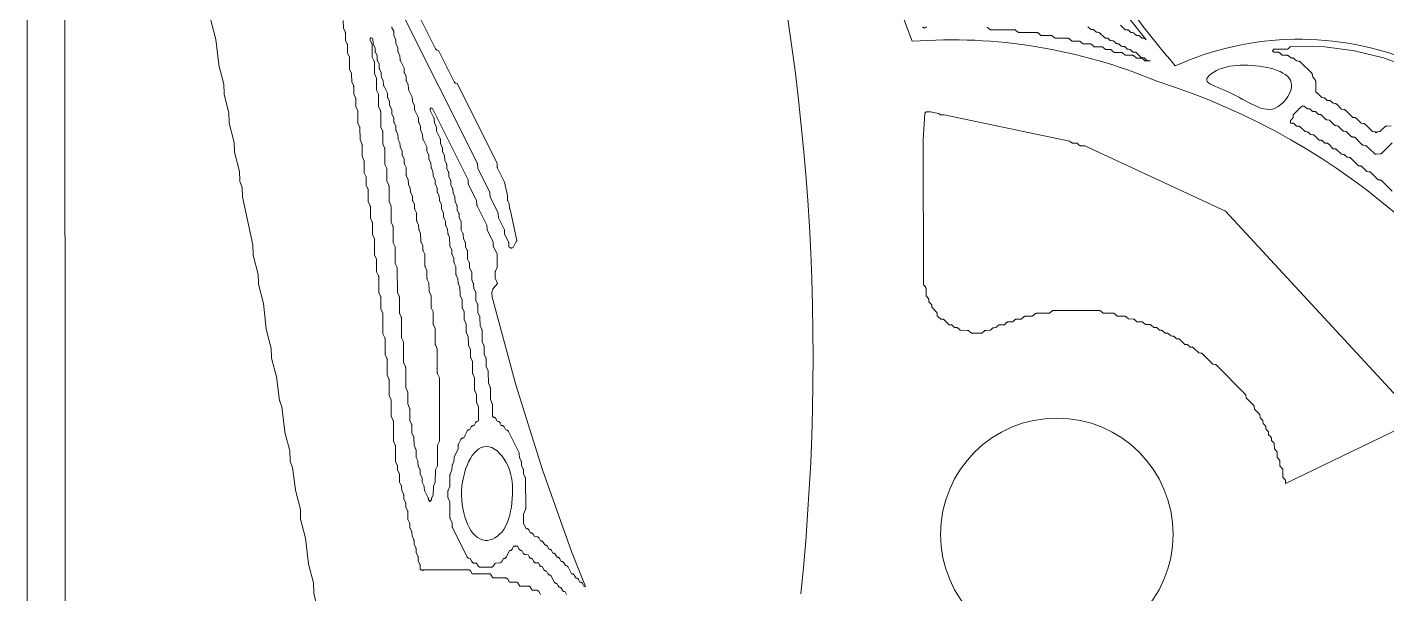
# Model space of a CAD drawing. Header units: inches. Extents: x 36 to 80.1, y 17.3 to 55.9.
# Drawn here: x 36.25 to 49.11, y 30.96 to 36.32 of the extents above; entities that cross this region are included whole.
import ezdxf

# ---------------------------------------------------------------- set-up
doc = ezdxf.new("R2010")
doc.units = ezdxf.units.IN
for name, color, linetype, lineweight in [('01_ORIGINAL_CAD', 7, 'Continuous', 20), ('02_APPROVED_PDF_OUTLINES', 7, 'Continuous', 15), ('03_ADDED_AREAS_SAME_COMPOSITION', 7, 'Continuous', 15)]:
    doc.layers.add(name, color=color, linetype=linetype, lineweight=lineweight)

msp = doc.modelspace()

# ---------------------------------------------------------------- linework, layer by layer
at = {"layer": '01_ORIGINAL_CAD'}
msp.add_line((36.248, 17.906), (36.248, 55.9), dxfattribs=at)
for points in [[(45.692, 38.109, 0.060935), (47.109, 35.956, -0.206423), (49.375, 35.99)], [(46.935, 35.809, 0.119192), (44.621, 36.188), (44.283, 37.084)]]:
    msp.add_lwpolyline(points, format="xyb", dxfattribs=at)
msp.add_circle((45.989, 31.521), 1.1, dxfattribs=at)
for centre, radius, start, end in [((22.064, 33.195), 21.619, 354.0583, 36.0319), ((44.996, 29.643), 6.464, 23.734, 72.5429)]:
    msp.add_arc(centre, radius, start, end, dxfattribs=at)
at = {"layer": '02_APPROVED_PDF_OUTLINES'}
for points in [[(46.658, 36.425), (46.835, 36.203), (46.828, 36.21), (46.825, 36.212), (46.822, 36.214), (46.819, 36.215), (46.816, 36.216), (46.812, 36.216), (46.795, 36.217), (46.775, 36.236), (46.772, 36.239), (46.769, 36.24), (46.766, 36.242), (46.763, 36.243), (46.759, 36.243), (46.742, 36.244), (46.722, 36.263), (46.719, 36.265), (46.716, 36.267), (46.713, 36.269), (46.709, 36.27), (46.706, 36.27), (46.689, 36.271), (46.669, 36.29), (46.666, 36.292), (46.663, 36.294), (46.66, 36.295), (46.656, 36.296), (46.653, 36.297), (46.636, 36.297), (46.592, 36.342)], [(44.755, 36.322), (44.752, 36.321), (44.749, 36.32), (44.746, 36.318), (44.736, 36.311), (44.731, 36.315), (44.728, 36.318), (44.725, 36.319), (44.722, 36.321), (44.718, 36.322)], [(46.283, 36.326), (46.304, 36.306), (46.307, 36.304), (46.31, 36.302), (46.313, 36.301), (46.317, 36.3), (46.32, 36.299), (46.337, 36.299), (46.357, 36.279), (46.36, 36.277), (46.363, 36.275), (46.366, 36.274), (46.37, 36.273), (46.373, 36.273), (46.39, 36.272), (46.437, 36.226), (46.439, 36.224), (46.442, 36.222), (46.444, 36.221), (46.447, 36.22), (46.45, 36.219), (46.453, 36.219), (46.47, 36.218), (46.487, 36.201), (46.49, 36.199), (46.493, 36.197), (46.496, 36.195), (46.499, 36.194), (46.503, 36.194), (46.523, 36.192), (46.543, 36.172), (46.546, 36.17), (46.549, 36.168), (46.552, 36.167), (46.556, 36.166), (46.559, 36.165), (46.576, 36.165), (46.596, 36.145), (46.599, 36.143), (46.602, 36.141), (46.606, 36.14), (46.609, 36.139), (46.613, 36.139), (46.629, 36.138), (46.65, 36.119), (46.652, 36.116), (46.655, 36.114), (46.659, 36.113), (46.662, 36.112), (46.666, 36.112), (46.682, 36.111), (46.703, 36.092), (46.706, 36.09), (46.709, 36.088), (46.712, 36.086), (46.715, 36.085), (46.719, 36.085), (46.735, 36.084), (46.779, 36.04), (46.782, 36.038), (46.785, 36.036), (46.788, 36.034), (46.791, 36.033), (46.795, 36.033), (46.815, 36.031), (46.833, 36.013), (46.835, 36.011), (46.838, 36.009), (46.841, 36.008), (46.845, 36.007), (46.848, 36.006), (46.868, 36.004), (46.872, 36.001), (46.869, 36.002), (46.865, 36.002), (46.862, 36.003), (46.822, 36.003), (46.802, 36.022), (46.8, 36.024), (46.797, 36.025), (46.794, 36.027), (46.791, 36.028), (46.788, 36.028), (46.785, 36.028), (46.742, 36.029), (46.719, 36.05), (46.717, 36.052), (46.714, 36.053), (46.711, 36.054), (46.708, 36.055), (46.705, 36.056), (46.702, 36.056), (46.636, 36.056), (46.613, 36.077), (46.61, 36.078), (46.608, 36.08), (46.605, 36.081), (46.602, 36.082), (46.599, 36.083), (46.596, 36.083), (46.53, 36.083), (46.51, 36.102), (46.508, 36.104), (46.505, 36.106), (46.502, 36.107), (46.499, 36.108), (46.496, 36.109), (46.493, 36.109), (46.45, 36.11), (46.427, 36.13), (46.424, 36.132), (46.422, 36.134), (46.419, 36.135), (46.416, 36.136), (46.413, 36.136), (46.41, 36.136), (46.343, 36.137), (46.321, 36.157), (46.318, 36.159), (46.316, 36.16), (46.313, 36.162), (46.31, 36.162), (46.307, 36.163), (46.304, 36.163), (46.237, 36.163), (46.214, 36.184), (46.212, 36.185), (46.209, 36.187), (46.207, 36.188), (46.204, 36.189), (46.201, 36.19), (46.198, 36.19), (46.131, 36.19), (46.108, 36.21), (46.106, 36.212), (46.103, 36.214), (46.1, 36.215), (46.098, 36.216), (46.095, 36.217), (46.092, 36.217), (45.972, 36.217), (45.949, 36.237), (45.946, 36.239), (45.944, 36.241), (45.941, 36.242), (45.938, 36.243), (45.935, 36.243), (45.932, 36.243), (45.839, 36.244), (45.816, 36.264), (45.814, 36.266), (45.811, 36.267), (45.808, 36.269), (45.805, 36.269), (45.802, 36.27), (45.799, 36.27), (45.626, 36.27), (45.6, 36.291), (45.597, 36.293), (45.594, 36.295), (45.591, 36.296), (45.587, 36.297), (45.584, 36.297), (45.36, 36.297), (45.334, 36.318), (45.332, 36.32), (45.329, 36.322)], [(49.153, 35.387), (49.11, 35.386), (49.107, 35.386), (49.104, 35.385), (49.101, 35.384), (49.098, 35.383), (49.095, 35.381), (49.093, 35.379), (49.046, 35.333), (49.03, 35.332), (49.026, 35.332), (49.023, 35.331), (49.02, 35.33), (49.017, 35.328), (49.014, 35.326), (49.01, 35.322), (49.006, 35.326), (49.004, 35.328), (49.001, 35.33), (48.997, 35.331), (48.994, 35.332), (48.99, 35.332), (48.974, 35.333), (48.906, 35.402), (48.903, 35.404), (48.901, 35.406), (48.898, 35.407), (48.895, 35.409), (48.891, 35.409), (48.869, 35.412), (48.824, 35.458), (48.821, 35.46), (48.818, 35.462), (48.815, 35.463), (48.812, 35.464), (48.808, 35.465), (48.789, 35.467), (48.72, 35.536), (48.717, 35.538), (48.714, 35.54), (48.712, 35.542), (48.709, 35.543), (48.705, 35.543), (48.683, 35.546), (48.638, 35.592), (48.635, 35.594), (48.632, 35.596), (48.629, 35.597), (48.625, 35.598), (48.622, 35.599), (48.602, 35.601), (48.581, 35.62), (48.579, 35.623), (48.575, 35.624), (48.572, 35.626), (48.569, 35.627), (48.565, 35.627), (48.548, 35.628), (48.528, 35.647), (48.525, 35.649), (48.522, 35.651), (48.519, 35.653), (48.516, 35.654), (48.512, 35.654), (48.496, 35.655), (48.451, 35.699), (48.449, 35.701), (48.446, 35.703), (48.443, 35.704), (48.44, 35.705), (48.439, 35.706), (48.438, 35.809), (48.437, 35.812), (48.437, 35.815), (48.436, 35.818), (48.434, 35.821), (48.433, 35.823), (48.431, 35.826), (48.411, 35.847), (48.407, 35.871), (48.407, 35.874), (48.406, 35.877), (48.404, 35.88), (48.402, 35.882), (48.4, 35.885), (48.292, 35.994), (48.289, 35.996), (48.286, 35.998), (48.283, 36), (48.28, 36.001), (48.276, 36.001), (48.256, 36.003), (48.235, 36.023), (48.233, 36.025), (48.23, 36.027), (48.226, 36.028), (48.223, 36.029), (48.219, 36.03), (48.203, 36.03), (48.182, 36.049), (48.18, 36.051), (48.177, 36.053), (48.175, 36.054), (48.172, 36.055), (48.169, 36.056), (48.166, 36.056), (48.122, 36.057), (48.099, 36.078), (48.097, 36.08), (48.094, 36.081), (48.092, 36.082), (48.089, 36.083), (48.086, 36.084), (48.083, 36.084), (48.043, 36.084), (48.029, 36.098), (48.043, 36.112), (48.162, 36.112), (48.165, 36.112), (48.168, 36.113), (48.171, 36.114), (48.174, 36.115), (48.176, 36.116), (48.179, 36.118), (48.201, 36.139), (48.523, 36.137), (48.804, 36.098), (49.081, 36.031), (49.234, 35.974)], [(49.162, 34.768), (49.064, 34.867), (49.061, 34.87), (49.058, 34.871), (49.055, 34.873), (49.052, 34.874), (49.048, 34.875), (49.029, 34.876), (48.96, 34.946), (48.957, 34.948), (48.955, 34.95), (48.952, 34.951), (48.949, 34.952), (48.945, 34.953), (48.923, 34.956), (48.878, 35.001), (48.875, 35.004), (48.872, 35.006), (48.869, 35.007), (48.865, 35.008), (48.862, 35.009), (48.842, 35.01), (48.771, 35.082), (48.769, 35.084), (48.766, 35.086), (48.763, 35.087), (48.759, 35.088), (48.756, 35.089), (48.736, 35.091), (48.715, 35.11), (48.712, 35.113), (48.709, 35.115), (48.706, 35.116), (48.702, 35.117), (48.699, 35.117), (48.683, 35.118), (48.638, 35.162), (48.636, 35.165), (48.633, 35.166), (48.63, 35.168), (48.626, 35.169), (48.623, 35.169), (48.603, 35.171), (48.559, 35.216), (48.556, 35.218), (48.553, 35.22), (48.55, 35.222), (48.547, 35.223), (48.543, 35.223), (48.523, 35.225), (48.502, 35.245), (48.5, 35.247), (48.497, 35.249), (48.493, 35.25), (48.49, 35.251), (48.486, 35.251), (48.47, 35.252), (48.426, 35.296), (48.423, 35.299), (48.42, 35.3), (48.417, 35.302), (48.414, 35.303), (48.41, 35.304), (48.39, 35.305), (48.369, 35.325), (48.367, 35.327), (48.364, 35.329), (48.36, 35.33), (48.357, 35.331), (48.353, 35.332), (48.337, 35.333), (48.29, 35.378), (48.288, 35.38), (48.285, 35.382), (48.282, 35.383), (48.28, 35.384), (48.277, 35.385), (48.274, 35.385), (48.257, 35.386), (48.237, 35.405), (48.234, 35.408), (48.231, 35.409), (48.228, 35.411), (48.224, 35.412), (48.22, 35.412), (48.204, 35.413), (48.2, 35.417), (48.2, 35.438), (48.219, 35.458), (48.221, 35.461), (48.223, 35.464), (48.224, 35.467), (48.225, 35.471), (48.226, 35.474), (48.226, 35.491), (48.27, 35.536), (48.272, 35.538), (48.274, 35.541), (48.276, 35.544), (48.277, 35.547), (48.277, 35.55), (48.277, 35.551), (48.278, 35.551), (48.281, 35.552), (48.284, 35.553), (48.287, 35.554), (48.29, 35.556), (48.292, 35.558), (48.309, 35.575), (48.33, 35.575), (48.35, 35.556), (48.352, 35.554), (48.355, 35.552), (48.359, 35.551), (48.362, 35.55), (48.366, 35.549), (48.382, 35.549), (48.403, 35.529), (48.405, 35.527), (48.408, 35.525), (48.412, 35.524), (48.415, 35.523), (48.419, 35.523), (48.436, 35.522), (48.456, 35.503), (48.459, 35.5), (48.462, 35.499), (48.465, 35.497), (48.468, 35.496), (48.472, 35.496), (48.488, 35.495), (48.532, 35.451), (48.535, 35.449), (48.538, 35.447), (48.541, 35.445), (48.545, 35.444), (48.548, 35.444), (48.568, 35.442), (48.612, 35.397), (48.615, 35.395), (48.618, 35.393), (48.621, 35.392), (48.624, 35.391), (48.628, 35.39), (48.647, 35.388), (48.692, 35.344), (48.695, 35.341), (48.697, 35.339), (48.701, 35.338), (48.704, 35.337), (48.707, 35.336), (48.727, 35.335), (48.774, 35.288), (48.777, 35.286), (48.779, 35.285), (48.782, 35.283), (48.785, 35.282), (48.788, 35.282), (48.791, 35.281), (48.807, 35.281), (48.876, 35.212), (48.878, 35.209), (48.881, 35.208), (48.884, 35.206), (48.887, 35.205), (48.89, 35.204), (48.913, 35.201), (48.993, 35.126), (48.996, 35.124), (48.999, 35.122), (49.002, 35.121), (49.005, 35.12), (49.009, 35.119), (49.012, 35.119), (49.047, 35.122), (49.051, 35.122), (49.054, 35.123), (49.057, 35.125), (49.06, 35.127), (49.063, 35.129), (49.16, 35.227)]]:
    msp.add_lwpolyline(points, dxfattribs=at)
msp.add_lwpolyline([(44.752, 35.519), (44.795, 35.519), (44.869, 35.503), (44.878, 35.497), (44.88, 35.495), (44.883, 35.494), (44.886, 35.493), (44.889, 35.492), (44.892, 35.492), (44.923, 35.492), (46.109, 35.244), (46.124, 35.231), (46.127, 35.229), (46.13, 35.227), (46.134, 35.226), (46.137, 35.225), (46.14, 35.225), (46.18, 35.225), (46.2, 35.206), (46.202, 35.204), (46.205, 35.202), (46.208, 35.201), (46.211, 35.2), (46.214, 35.199), (46.217, 35.199), (46.253, 35.198), (47.585, 34.579), (49.409, 32.608), (48.153, 32.003), (48.153, 32.025), (48.152, 32.028), (48.152, 32.031), (48.151, 32.033), (48.15, 32.036), (48.148, 32.039), (48.146, 32.041), (48.127, 32.061), (48.127, 32.129), (48.127, 32.132), (48.126, 32.136), (48.125, 32.139), (48.123, 32.142), (48.121, 32.145), (48.1, 32.168), (48.099, 32.212), (48.099, 32.215), (48.098, 32.218), (48.097, 32.221), (48.096, 32.224), (48.094, 32.227), (48.093, 32.229), (48.074, 32.249), (48.073, 32.293), (48.072, 32.296), (48.072, 32.299), (48.071, 32.302), (48.069, 32.305), (48.068, 32.307), (48.066, 32.309), (48.047, 32.33), (48.046, 32.373), (48.046, 32.376), (48.045, 32.379), (48.044, 32.382), (48.043, 32.385), (48.041, 32.388), (48.039, 32.39), (48.02, 32.41), (48.019, 32.428), (48.019, 32.431), (48.018, 32.435), (48.017, 32.438), (48.015, 32.441), (48.013, 32.444), (47.993, 32.464), (47.993, 32.481), (47.992, 32.485), (47.991, 32.488), (47.99, 32.491), (47.988, 32.494), (47.986, 32.497), (47.967, 32.518), (47.966, 32.535), (47.966, 32.538), (47.965, 32.542), (47.963, 32.545), (47.961, 32.548), (47.959, 32.551), (47.94, 32.571), (47.939, 32.589), (47.939, 32.592), (47.938, 32.596), (47.937, 32.599), (47.935, 32.602), (47.933, 32.605), (47.913, 32.626), (47.911, 32.646), (47.911, 32.649), (47.91, 32.653), (47.908, 32.656), (47.906, 32.659), (47.904, 32.661), (47.859, 32.707), (47.856, 32.73), (47.855, 32.733), (47.854, 32.736), (47.853, 32.739), (47.851, 32.742), (47.849, 32.744), (47.779, 32.814), (47.776, 32.837), (47.775, 32.84), (47.774, 32.843), (47.773, 32.846), (47.771, 32.849), (47.769, 32.851), (47.503, 33.12), (47.501, 33.122), (47.498, 33.124), (47.495, 33.125), (47.492, 33.126), (47.489, 33.127), (47.466, 33.13), (47.368, 33.229), (47.365, 33.231), (47.362, 33.233), (47.359, 33.234), (47.356, 33.235), (47.352, 33.236), (47.333, 33.238), (47.285, 33.284), (47.283, 33.286), (47.281, 33.288), (47.278, 33.289), (47.275, 33.29), (47.272, 33.291), (47.269, 33.291), (47.252, 33.292), (47.232, 33.311), (47.229, 33.313), (47.226, 33.315), (47.223, 33.317), (47.219, 33.318), (47.216, 33.318), (47.199, 33.319), (47.155, 33.363), (47.153, 33.365), (47.15, 33.367), (47.147, 33.369), (47.143, 33.37), (47.14, 33.37), (47.12, 33.372), (47.099, 33.392), (47.096, 33.394), (47.093, 33.396), (47.09, 33.397), (47.086, 33.398), (47.083, 33.398), (47.066, 33.399), (47.046, 33.418), (47.043, 33.421), (47.04, 33.422), (47.037, 33.424), (47.033, 33.425), (47.03, 33.425), (47.013, 33.426), (46.993, 33.445), (46.99, 33.447), (46.987, 33.449), (46.984, 33.451), (46.98, 33.452), (46.977, 33.452), (46.96, 33.453), (46.94, 33.472), (46.937, 33.474), (46.934, 33.476), (46.931, 33.477), (46.927, 33.478), (46.924, 33.479), (46.907, 33.479), (46.886, 33.499), (46.884, 33.501), (46.882, 33.502), (46.879, 33.504), (46.876, 33.505), (46.873, 33.505), (46.87, 33.506), (46.827, 33.506), (46.807, 33.525), (46.804, 33.527), (46.802, 33.529), (46.799, 33.53), (46.796, 33.531), (46.793, 33.532), (46.79, 33.532), (46.747, 33.533), (46.727, 33.552), (46.725, 33.554), (46.722, 33.556), (46.719, 33.557), (46.717, 33.558), (46.713, 33.559), (46.71, 33.559), (46.667, 33.56), (46.644, 33.58), (46.642, 33.582), (46.639, 33.584), (46.636, 33.585), (46.633, 33.586), (46.63, 33.587), (46.627, 33.587), (46.561, 33.587), (46.538, 33.607), (46.535, 33.609), (46.533, 33.611), (46.53, 33.612), (46.527, 33.613), (46.524, 33.613), (46.521, 33.614), (46.427, 33.614), (46.401, 33.635), (46.398, 33.637), (46.395, 33.638), (46.392, 33.64), (46.389, 33.64), (46.385, 33.641), (45.961, 33.64), (45.957, 33.64), (45.954, 33.639), (45.951, 33.638), (45.948, 33.637), (45.945, 33.635), (45.919, 33.613), (45.798, 33.613), (45.795, 33.613), (45.793, 33.612), (45.79, 33.611), (45.787, 33.61), (45.784, 33.609), (45.782, 33.607), (45.759, 33.586), (45.692, 33.586), (45.689, 33.586), (45.686, 33.585), (45.683, 33.584), (45.681, 33.583), (45.678, 33.582), (45.676, 33.58), (45.653, 33.559), (45.609, 33.558), (45.606, 33.558), (45.603, 33.557), (45.6, 33.556), (45.598, 33.555), (45.595, 33.553), (45.593, 33.551), (45.573, 33.532), (45.53, 33.531), (45.527, 33.531), (45.524, 33.531), (45.521, 33.53), (45.518, 33.528), (45.516, 33.526), (45.513, 33.525), (45.493, 33.505), (45.45, 33.504), (45.447, 33.504), (45.444, 33.504), (45.441, 33.503), (45.439, 33.501), (45.436, 33.5), (45.434, 33.498), (45.413, 33.478), (45.393, 33.476), (45.39, 33.476), (45.386, 33.475), (45.383, 33.473), (45.38, 33.471), (45.378, 33.469), (45.36, 33.452), (45.318, 33.451), (45.315, 33.45), (45.312, 33.45), (45.309, 33.449), (45.306, 33.447), (45.303, 33.446), (45.301, 33.444), (45.281, 33.425), (45.181, 33.425), (45.161, 33.444), (45.159, 33.446), (45.156, 33.447), (45.153, 33.449), (45.15, 33.45), (45.147, 33.45), (45.144, 33.451), (45.075, 33.452), (45.055, 33.471), (45.052, 33.473), (45.049, 33.475), (45.046, 33.476), (45.042, 33.477), (45.039, 33.477), (45.022, 33.478), (45.002, 33.497), (44.999, 33.5), (44.996, 33.501), (44.993, 33.503), (44.989, 33.504), (44.986, 33.504), (44.969, 33.505), (44.925, 33.549), (44.923, 33.551), (44.92, 33.553), (44.916, 33.555), (44.913, 33.556), (44.91, 33.556), (44.89, 33.558), (44.858, 33.59), (44.857, 33.61), (44.856, 33.613), (44.855, 33.617), (44.854, 33.62), (44.852, 33.623), (44.85, 33.625), (44.806, 33.67), (44.805, 33.687), (44.805, 33.69), (44.804, 33.694), (44.802, 33.697), (44.8, 33.7), (44.798, 33.703), (44.779, 33.723), (44.778, 33.74), (44.778, 33.744), (44.777, 33.747), (44.776, 33.751), (44.774, 33.754), (44.772, 33.756), (44.753, 33.777), (44.752, 33.847), (44.751, 33.85), (44.751, 33.853), (44.75, 33.856), (44.748, 33.859), (44.747, 33.861), (44.745, 33.864), (44.726, 33.884), (44.723, 35.254), (44.741, 35.508)], close=True, dxfattribs=at)
msp.add_open_spline([(47.407, 35.82), (47.401, 35.857), (47.476, 35.908), (47.56, 35.935), (47.644, 35.962), (47.737, 35.966), (47.834, 35.959), (48.025, 35.945), (48.231, 35.888), (48.209, 35.749), (48.198, 35.678), (48.129, 35.586), (48.056, 35.555), (47.986, 35.526), (47.913, 35.554), (47.834, 35.593), (47.754, 35.633), (47.668, 35.684), (47.583, 35.722), (47.498, 35.76), (47.413, 35.784), (47.407, 35.82)], degree=3, knots=[0, 0, 0, 0, 0.125896, 0.125896, 0.125896, 0.252362, 0.252362, 0.252362, 0.50263, 0.50263, 0.50263, 0.629363, 0.629363, 0.629363, 0.751523, 0.751523, 0.751523, 0.875768, 0.875768, 0.875768, 1, 1, 1, 1], dxfattribs=at)
at = {"layer": '03_ADDED_AREAS_SAME_COMPOSITION'}
for points in [[(36.607, 30.672), (36.603, 38.013)], [(39.924, 36.489), (40.111, 36.116), (40.113, 36.113), (40.115, 36.111), (40.118, 36.108), (40.121, 36.106), (40.124, 36.105), (40.127, 36.103), (40.139, 36.1), (40.288, 35.804), (40.289, 35.801), (40.291, 35.798), (40.294, 35.796), (40.297, 35.794), (40.3, 35.792), (40.303, 35.791), (40.315, 35.787), (40.693, 35.034), (40.695, 34.997), (40.695, 34.993), (40.696, 34.99), (40.697, 34.987), (40.764, 34.853), (40.791, 34.727), (40.792, 34.688), (40.792, 34.685), (40.793, 34.682), (40.794, 34.678), (40.807, 34.651), (40.811, 34.608), (40.812, 34.604), (40.813, 34.601), (40.821, 34.583), (40.881, 34.301), (40.881, 34.301), (40.879, 34.299), (40.877, 34.296), (40.875, 34.294), (40.846, 34.235), (40.84, 34.234), (40.837, 34.234), (40.834, 34.233), (40.832, 34.232), (40.829, 34.23), (40.827, 34.229), (40.826, 34.23), (40.823, 34.232), (40.82, 34.233), (40.817, 34.234), (40.814, 34.234), (40.809, 34.235), (40.805, 34.244), (40.803, 34.28), (40.802, 34.284), (40.802, 34.287), (40.8, 34.29), (40.765, 34.361), (40.764, 34.398), (40.763, 34.401), (40.762, 34.404), (40.761, 34.408), (40.707, 34.517), (40.705, 34.554), (40.705, 34.557), (40.704, 34.561), (40.702, 34.564), (40.628, 34.713), (40.625, 34.753), (40.625, 34.756), (40.624, 34.76), (40.623, 34.763), (40.511, 34.986), (40.508, 35.027), (40.507, 35.03), (40.506, 35.033), (40.505, 35.036), (39.781, 36.482)], [(37.985, 36.388), (38.032, 36.205), (38.06, 35.967), (38.06, 35.963), (38.107, 35.781), (38.11, 35.694), (38.11, 35.691), (38.11, 35.688), (38.157, 35.506), (38.16, 35.419), (38.16, 35.416), (38.16, 35.413), (38.207, 35.231), (38.21, 35.144), (38.21, 35.141), (38.21, 35.138), (38.257, 34.956), (38.26, 34.869), (38.26, 34.866), (38.26, 34.863), (38.261, 34.861), (38.282, 34.805), (38.285, 34.719), (38.285, 34.714), (38.381, 34.261), (38.385, 34.169), (38.385, 34.166), (38.385, 34.163), (38.432, 33.981), (38.435, 33.894), (38.435, 33.891), (38.435, 33.888), (38.482, 33.705), (38.51, 33.467), (38.51, 33.463), (38.557, 33.281), (38.56, 33.194), (38.56, 33.191), (38.56, 33.188), (38.606, 33.01), (38.636, 32.786), (38.637, 32.783), (38.637, 32.78), (38.657, 32.729), (38.685, 32.492), (38.685, 32.488), (38.731, 32.311), (38.735, 32.219), (38.735, 32.215), (38.736, 32.211), (38.758, 32.154), (38.785, 31.941), (38.785, 31.938), (38.832, 31.756), (38.835, 31.669), (38.835, 31.666), (38.835, 31.663), (38.881, 31.485), (38.91, 31.242), (38.91, 31.238), (38.956, 31.061), (38.96, 30.969), (38.96, 30.966), (38.96, 30.964), (39.002, 30.788)], [(41.104, 30.952), (41.089, 30.978), (41.087, 30.981), (41.085, 30.983), (41.083, 30.986), (41.08, 30.987), (41.077, 30.989), (41.074, 30.99), (41.071, 30.991), (41.067, 30.991), (41.026, 30.991), (41.011, 31.017), (41.009, 31.02), (41.007, 31.022), (41.004, 31.025), (41.002, 31.026), (40.999, 31.028), (40.996, 31.029), (40.992, 31.03), (40.989, 31.03), (40.908, 31.03), (40.893, 31.056), (40.892, 31.059), (40.889, 31.061), (40.887, 31.063), (40.884, 31.065), (40.881, 31.067), (40.878, 31.068), (40.875, 31.069), (40.872, 31.069), (40.811, 31.069), (40.796, 31.095), (40.794, 31.098), (40.792, 31.1), (40.789, 31.102), (40.787, 31.104), (40.784, 31.106), (40.78, 31.107), (40.777, 31.107), (40.774, 31.108), (40.654, 31.108), (40.637, 31.135), (40.635, 31.138), (40.633, 31.14), (40.63, 31.142), (40.628, 31.144), (40.625, 31.145), (40.622, 31.146), (40.619, 31.147), (40.615, 31.147), (40.458, 31.147), (40.441, 31.174), (40.439, 31.177), (40.437, 31.179), (40.435, 31.181), (40.432, 31.183), (40.429, 31.184), (40.426, 31.185), (40.423, 31.186), (40.42, 31.186), (40.01, 31.185), (40.006, 31.185), (40.003, 31.184), (40, 31.183), (39.998, 31.182), (39.995, 31.181), (39.993, 31.179), (39.991, 31.177), (39.991, 31.178), (39.988, 31.179), (39.986, 31.181), (39.983, 31.182), (39.98, 31.183), (39.977, 31.183), (39.972, 31.184), (39.967, 31.192), (39.967, 31.225), (39.966, 31.229), (39.965, 31.232), (39.964, 31.235), (39.948, 31.27), (39.947, 31.303), (39.947, 31.307), (39.946, 31.31), (39.945, 31.314), (39.928, 31.349), (39.927, 31.382), (39.927, 31.385), (39.926, 31.388), (39.925, 31.392), (39.908, 31.427), (39.908, 31.46), (39.907, 31.463), (39.907, 31.467), (39.905, 31.47), (39.889, 31.505), (39.888, 31.538), (39.888, 31.541), (39.887, 31.545), (39.886, 31.548), (39.869, 31.583), (39.867, 31.62), (39.867, 31.624), (39.866, 31.627), (39.865, 31.63), (39.85, 31.661), (39.849, 31.733), (39.848, 31.737), (39.848, 31.74), (39.846, 31.743), (39.83, 31.778), (39.829, 31.812), (39.829, 31.815), (39.828, 31.818), (39.827, 31.822), (39.81, 31.857), (39.81, 31.89), (39.809, 31.893), (39.808, 31.897), (39.807, 31.9), (39.791, 31.935), (39.789, 31.972), (39.788, 31.976), (39.788, 31.979), (39.786, 31.982), (39.771, 32.013), (39.77, 32.085), (39.77, 32.088), (39.769, 32.092), (39.768, 32.095), (39.751, 32.13), (39.75, 32.168), (39.749, 32.171), (39.748, 32.174), (39.747, 32.178), (39.732, 32.208), (39.732, 32.354), (39.731, 32.358), (39.731, 32.361), (39.729, 32.364), (39.712, 32.403), (39.712, 32.589), (39.712, 32.592), (39.711, 32.596), (39.71, 32.599), (39.692, 32.638), (39.691, 32.788), (39.691, 32.792), (39.69, 32.795), (39.689, 32.799), (39.673, 32.834), (39.672, 32.98), (39.672, 32.983), (39.671, 32.986), (39.67, 32.99), (39.653, 33.029), (39.653, 33.175), (39.652, 33.179), (39.652, 33.182), (39.65, 33.185), (39.633, 33.224), (39.633, 33.371), (39.633, 33.374), (39.632, 33.377), (39.631, 33.381), (39.613, 33.42), (39.613, 33.605), (39.613, 33.609), (39.612, 33.612), (39.611, 33.615), (39.594, 33.654), (39.593, 33.766), (39.592, 33.769), (39.592, 33.773), (39.59, 33.776), (39.574, 33.811), (39.574, 33.957), (39.573, 33.96), (39.573, 33.964), (39.572, 33.967), (39.554, 34.006), (39.553, 34.117), (39.553, 34.121), (39.552, 34.125), (39.551, 34.128), (39.535, 34.163), (39.534, 34.309), (39.534, 34.312), (39.533, 34.316), (39.532, 34.319), (39.515, 34.358), (39.515, 34.465), (39.514, 34.469), (39.514, 34.472), (39.512, 34.475), (39.495, 34.514), (39.495, 34.621), (39.495, 34.625), (39.494, 34.628), (39.493, 34.631), (39.475, 34.671), (39.475, 34.782), (39.474, 34.786), (39.473, 34.789), (39.472, 34.792), (39.456, 34.827), (39.455, 34.899), (39.455, 34.903), (39.454, 34.906), (39.452, 34.91), (39.436, 34.944), (39.436, 35.051), (39.436, 35.055), (39.435, 35.058), (39.434, 35.061), (39.416, 35.1), (39.416, 35.208), (39.416, 35.211), (39.415, 35.215), (39.414, 35.218), (39.397, 35.257), (39.396, 35.368), (39.396, 35.372), (39.395, 35.375), (39.393, 35.379), (39.377, 35.414), (39.377, 35.52), (39.376, 35.524), (39.376, 35.527), (39.375, 35.531), (39.357, 35.57), (39.356, 35.642), (39.356, 35.646), (39.355, 35.649), (39.354, 35.652), (39.338, 35.687), (39.337, 35.759), (39.336, 35.763), (39.336, 35.766), (39.334, 35.77), (39.318, 35.805), (39.317, 35.877), (39.317, 35.88), (39.316, 35.884), (39.315, 35.887), (39.298, 35.922), (39.298, 36.029), (39.298, 36.032), (39.297, 36.035), (39.296, 36.039), (39.279, 36.078), (39.278, 36.15), (39.277, 36.154), (39.277, 36.157), (39.275, 36.161), (39.259, 36.195), (39.258, 36.267), (39.258, 36.271), (39.257, 36.274), (39.256, 36.278), (39.239, 36.313), (39.238, 36.385)], [(39.697, 36.325), (39.697, 36.321), (39.698, 36.318), (39.699, 36.315), (39.715, 36.284), (39.715, 36.251), (39.716, 36.247), (39.716, 36.244), (39.718, 36.241), (39.734, 36.206), (39.735, 36.173), (39.735, 36.169), (39.736, 36.166), (39.737, 36.162), (39.754, 36.127), (39.755, 36.094), (39.755, 36.091), (39.756, 36.088), (39.757, 36.084), (39.774, 36.049), (39.775, 36.012), (39.776, 36.008), (39.777, 36.005), (39.778, 36.002), (39.813, 35.932), (39.813, 35.899), (39.814, 35.896), (39.815, 35.892), (39.816, 35.889), (39.832, 35.854), (39.833, 35.821), (39.833, 35.817), (39.834, 35.814), (39.835, 35.811), (39.852, 35.776), (39.854, 35.738), (39.854, 35.735), (39.855, 35.732), (39.856, 35.728), (39.891, 35.658), (39.892, 35.625), (39.892, 35.622), (39.893, 35.619), (39.894, 35.615), (39.911, 35.58), (39.913, 35.543), (39.913, 35.54), (39.914, 35.536), (39.915, 35.533), (39.95, 35.463), (39.951, 35.43), (39.951, 35.427), (39.952, 35.423), (39.953, 35.42), (39.97, 35.385), (39.97, 35.352), (39.971, 35.348), (39.971, 35.345), (39.973, 35.342), (39.989, 35.307), (39.991, 35.269), (39.991, 35.266), (39.992, 35.263), (39.994, 35.259), (40.028, 35.189), (40.029, 35.156), (40.029, 35.153), (40.03, 35.15), (40.031, 35.146), (40.048, 35.111), (40.049, 35.078), (40.049, 35.075), (40.05, 35.071), (40.051, 35.068), (40.068, 35.033), (40.069, 34.996), (40.07, 34.992), (40.071, 34.989), (40.072, 34.986), (40.087, 34.955), (40.088, 34.922), (40.088, 34.918), (40.089, 34.915), (40.09, 34.912), (40.107, 34.877), (40.108, 34.844), (40.108, 34.84), (40.109, 34.837), (40.11, 34.834), (40.126, 34.799), (40.127, 34.766), (40.128, 34.762), (40.128, 34.759), (40.13, 34.756), (40.146, 34.721), (40.147, 34.687), (40.147, 34.684), (40.148, 34.681), (40.149, 34.677), (40.166, 34.642), (40.166, 34.609), (40.167, 34.606), (40.168, 34.602), (40.169, 34.599), (40.185, 34.564), (40.187, 34.527), (40.187, 34.523), (40.188, 34.52), (40.19, 34.517), (40.205, 34.486), (40.206, 34.453), (40.206, 34.45), (40.207, 34.446), (40.208, 34.443), (40.225, 34.408), (40.226, 34.371), (40.227, 34.367), (40.228, 34.364), (40.229, 34.361), (40.244, 34.33), (40.245, 34.258), (40.245, 34.254), (40.246, 34.251), (40.247, 34.247), (40.264, 34.213), (40.265, 34.179), (40.265, 34.176), (40.266, 34.173), (40.267, 34.169), (40.284, 34.134), (40.285, 34.097), (40.286, 34.094), (40.286, 34.09), (40.288, 34.087), (40.303, 34.056), (40.304, 33.984), (40.304, 33.981), (40.305, 33.977), (40.306, 33.974), (40.323, 33.939), (40.324, 33.902), (40.325, 33.898), (40.326, 33.895), (40.327, 33.892), (40.342, 33.861), (40.343, 33.789), (40.343, 33.785), (40.344, 33.782), (40.345, 33.778), (40.362, 33.744), (40.363, 33.672), (40.363, 33.668), (40.364, 33.665), (40.365, 33.661), (40.382, 33.626), (40.382, 33.559), (40.382, 33.555), (40.383, 33.552), (40.384, 33.549), (40.401, 33.509), (40.402, 33.437), (40.402, 33.433), (40.403, 33.43), (40.404, 33.427), (40.421, 33.392), (40.422, 33.32), (40.422, 33.316), (40.423, 33.313), (40.424, 33.309), (40.441, 33.275), (40.441, 33.203), (40.442, 33.199), (40.442, 33.195), (40.444, 33.192), (40.46, 33.157), (40.46, 33.05), (40.461, 33.047), (40.461, 33.044), (40.463, 33.04), (40.48, 33.001), (40.481, 32.89), (40.481, 32.886), (40.482, 32.883), (40.483, 32.879), (40.5, 32.845), (40.5, 32.773), (40.501, 32.769), (40.502, 32.765), (40.503, 32.762), (40.519, 32.727), (40.519, 32.601), (40.514, 32.591), (40.506, 32.589), (40.503, 32.588), (40.499, 32.587), (40.497, 32.586), (40.494, 32.584), (40.492, 32.581), (40.49, 32.579), (40.488, 32.576), (40.476, 32.552), (40.467, 32.55), (40.463, 32.549), (40.46, 32.548), (40.458, 32.547), (40.455, 32.545), (40.453, 32.542), (40.45, 32.54), (40.449, 32.537), (40.436, 32.513), (40.428, 32.511), (40.424, 32.51), (40.421, 32.509), (40.418, 32.507), (40.416, 32.505), (40.413, 32.503), (40.411, 32.5), (40.41, 32.498), (40.378, 32.434), (40.369, 32.433), (40.366, 32.432), (40.363, 32.431), (40.36, 32.429), (40.357, 32.427), (40.355, 32.425), (40.353, 32.422), (40.351, 32.419), (40.329, 32.374), (40.327, 32.371), (40.326, 32.367), (40.326, 32.364), (40.324, 32.327), (40.288, 32.253), (40.287, 32.249), (40.286, 32.246), (40.286, 32.242), (40.285, 32.209), (40.27, 32.178), (40.269, 32.175), (40.268, 32.172), (40.268, 32.168), (40.266, 32.131), (40.249, 32.091), (40.247, 32.088), (40.247, 32.085), (40.246, 32.081), (40.246, 31.974), (40.229, 31.935), (40.228, 31.932), (40.227, 31.928), (40.227, 31.925), (40.228, 31.873), (40.228, 31.869), (40.229, 31.866), (40.23, 31.863), (40.246, 31.828), (40.247, 31.678), (40.248, 31.674), (40.249, 31.67), (40.25, 31.667), (40.267, 31.632), (40.269, 31.591), (40.27, 31.588), (40.271, 31.584), (40.272, 31.581), (40.409, 31.308), (40.411, 31.305), (40.413, 31.302), (40.416, 31.3), (40.418, 31.298), (40.421, 31.296), (40.425, 31.295), (40.438, 31.291), (40.455, 31.262), (40.456, 31.259), (40.458, 31.256), (40.461, 31.254), (40.464, 31.252), (40.467, 31.251), (40.47, 31.25), (40.473, 31.249), (40.476, 31.249), (40.498, 31.249), (40.513, 31.223), (40.515, 31.22), (40.517, 31.217), (40.52, 31.215), (40.522, 31.213), (40.525, 31.212), (40.528, 31.211), (40.532, 31.21), (40.535, 31.21), (40.637, 31.21), (40.64, 31.21), (40.644, 31.211), (40.647, 31.212), (40.65, 31.214), (40.652, 31.215), (40.655, 31.218), (40.657, 31.22), (40.659, 31.223), (40.674, 31.249), (40.718, 31.251), (40.721, 31.251), (40.724, 31.252), (40.728, 31.253), (40.73, 31.254), (40.733, 31.256), (40.735, 31.259), (40.738, 31.261), (40.739, 31.264), (40.753, 31.291), (40.763, 31.292), (40.766, 31.293), (40.769, 31.294), (40.772, 31.296), (40.774, 31.298), (40.777, 31.3), (40.779, 31.303), (40.781, 31.306), (40.812, 31.368), (40.817, 31.368), (40.82, 31.369), (40.823, 31.369), (40.826, 31.371), (40.829, 31.372), (40.831, 31.374), (40.833, 31.376), (40.835, 31.379), (40.837, 31.381), (40.85, 31.407), (40.856, 31.407), (40.859, 31.408), (40.862, 31.409), (40.865, 31.41), (40.868, 31.411), (40.869, 31.412), (40.871, 31.411), (40.873, 31.41), (40.876, 31.409), (40.879, 31.408), (40.882, 31.407), (40.888, 31.407), (40.901, 31.381), (40.903, 31.379), (40.905, 31.376), (40.907, 31.374), (40.91, 31.372), (40.912, 31.371), (40.915, 31.37), (40.918, 31.369), (40.921, 31.368), (40.927, 31.368), (40.941, 31.342), (40.942, 31.34), (40.944, 31.337), (40.947, 31.335), (40.949, 31.333), (40.952, 31.331), (40.955, 31.33), (40.958, 31.33), (40.962, 31.329), (40.986, 31.328), (40.997, 31.306), (40.999, 31.303), (41.001, 31.3), (41.003, 31.298), (41.006, 31.296), (41.009, 31.295), (41.012, 31.293), (41.015, 31.293), (41.025, 31.291), (41.041, 31.262), (41.043, 31.26), (41.045, 31.257), (41.047, 31.255), (41.05, 31.253), (41.053, 31.252), (41.056, 31.251), (41.059, 31.25), (41.062, 31.25), (41.084, 31.25), (41.095, 31.228), (41.097, 31.225), (41.099, 31.222), (41.101, 31.22), (41.104, 31.218), (41.107, 31.216), (41.11, 31.215), (41.113, 31.215), (41.122, 31.213), (41.136, 31.186), (41.138, 31.184), (41.14, 31.181), (41.142, 31.179), (41.144, 31.177), (41.147, 31.176), (41.15, 31.174), (41.153, 31.174), (41.156, 31.173), (41.162, 31.173), (41.175, 31.147), (41.177, 31.145), (41.179, 31.142), (41.181, 31.14), (41.184, 31.138), (41.186, 31.137), (41.189, 31.135), (41.192, 31.135), (41.195, 31.134), (41.201, 31.134), (41.234, 31.069), (41.235, 31.067), (41.237, 31.064), (41.24, 31.062), (41.242, 31.06), (41.245, 31.059), (41.248, 31.057), (41.251, 31.056), (41.254, 31.056), (41.259, 31.056), (41.271, 31.033), (41.273, 31.03), (41.275, 31.027), (41.277, 31.025), (41.28, 31.023), (41.283, 31.021), (41.286, 31.02), (41.289, 31.019), (41.298, 31.018), (41.312, 30.991), (41.314, 30.988), (41.316, 30.986), (41.318, 30.984), (41.321, 30.982), (41.323, 30.98), (41.326, 30.979), (41.329, 30.978), (41.332, 30.978), (41.338, 30.977), (41.351, 30.952)]]:
    msp.add_lwpolyline(points, dxfattribs=at)
for points in [[(39.498, 36.221), (39.501, 36.22), (39.514, 36.216), (39.519, 36.205), (39.52, 36.172), (39.52, 36.169), (39.521, 36.165), (39.522, 36.162), (39.539, 36.127), (39.54, 36.094), (39.54, 36.091), (39.541, 36.087), (39.542, 36.084), (39.559, 36.049), (39.559, 36.016), (39.56, 36.012), (39.56, 36.009), (39.562, 36.006), (39.578, 35.971), (39.579, 35.938), (39.579, 35.934), (39.58, 35.931), (39.581, 35.928), (39.598, 35.893), (39.598, 35.86), (39.599, 35.856), (39.6, 35.853), (39.601, 35.849), (39.617, 35.814), (39.619, 35.777), (39.62, 35.774), (39.62, 35.77), (39.622, 35.767), (39.657, 35.697), (39.657, 35.664), (39.658, 35.661), (39.658, 35.657), (39.66, 35.654), (39.676, 35.619), (39.677, 35.586), (39.677, 35.583), (39.678, 35.579), (39.679, 35.576), (39.696, 35.541), (39.697, 35.508), (39.697, 35.504), (39.698, 35.501), (39.699, 35.498), (39.715, 35.463), (39.716, 35.43), (39.716, 35.426), (39.717, 35.423), (39.719, 35.42), (39.735, 35.385), (39.736, 35.352), (39.736, 35.348), (39.737, 35.345), (39.738, 35.341), (39.755, 35.306), (39.756, 35.269), (39.757, 35.266), (39.758, 35.262), (39.759, 35.259), (39.774, 35.228), (39.775, 35.195), (39.775, 35.192), (39.776, 35.188), (39.777, 35.185), (39.794, 35.15), (39.795, 35.117), (39.795, 35.114), (39.796, 35.11), (39.797, 35.107), (39.814, 35.072), (39.815, 35.035), (39.816, 35.031), (39.817, 35.028), (39.818, 35.025), (39.833, 34.994), (39.834, 34.922), (39.834, 34.918), (39.835, 34.915), (39.836, 34.911), (39.853, 34.877), (39.854, 34.843), (39.854, 34.84), (39.855, 34.837), (39.856, 34.833), (39.872, 34.798), (39.873, 34.765), (39.873, 34.762), (39.874, 34.758), (39.876, 34.755), (39.892, 34.72), (39.893, 34.687), (39.893, 34.684), (39.894, 34.68), (39.895, 34.677), (39.912, 34.642), (39.913, 34.605), (39.914, 34.601), (39.915, 34.598), (39.916, 34.595), (39.931, 34.564), (39.931, 34.496), (39.932, 34.493), (39.932, 34.489), (39.934, 34.486), (39.951, 34.447), (39.953, 34.409), (39.953, 34.406), (39.954, 34.402), (39.955, 34.399), (39.97, 34.368), (39.971, 34.297), (39.972, 34.293), (39.972, 34.289), (39.974, 34.286), (39.99, 34.251), (39.992, 34.214), (39.992, 34.21), (39.993, 34.207), (39.995, 34.204), (40.01, 34.173), (40.01, 34.066), (40.01, 34.063), (40.011, 34.059), (40.012, 34.056), (40.029, 34.017), (40.03, 33.945), (40.031, 33.941), (40.031, 33.938), (40.033, 33.934), (40.049, 33.9), (40.05, 33.827), (40.05, 33.824), (40.051, 33.82), (40.052, 33.817), (40.069, 33.782), (40.069, 33.675), (40.069, 33.672), (40.07, 33.669), (40.071, 33.665), (40.088, 33.626), (40.089, 33.515), (40.09, 33.511), (40.09, 33.508), (40.092, 33.504), (40.108, 33.47), (40.108, 33.324), (40.109, 33.32), (40.109, 33.317), (40.111, 33.314), (40.128, 33.275), (40.128, 33.05), (40.128, 33.047), (40.129, 33.043), (40.13, 33.04), (40.148, 33.001), (40.148, 32.404), (40.131, 32.365), (40.13, 32.362), (40.129, 32.358), (40.129, 32.355), (40.129, 32.169), (40.112, 32.13), (40.111, 32.127), (40.11, 32.124), (40.11, 32.12), (40.109, 32.013), (40.093, 31.978), (40.092, 31.975), (40.091, 31.972), (40.091, 31.968), (40.09, 31.896), (40.075, 31.865), (40.074, 31.862), (40.073, 31.859), (40.072, 31.856), (40.072, 31.844), (40.071, 31.844), (40.068, 31.843), (40.065, 31.841), (40.063, 31.838), (40.06, 31.836), (40.059, 31.832), (40.057, 31.83), (40.055, 31.835), (40.053, 31.838), (40.051, 31.84), (40.048, 31.843), (40.046, 31.845), (40.044, 31.846), (40.043, 31.856), (40.043, 31.859), (40.042, 31.862), (40.04, 31.865), (40.006, 31.935), (40.005, 31.968), (40.005, 31.972), (40.004, 31.975), (40.002, 31.978), (39.986, 32.013), (39.985, 32.046), (39.985, 32.05), (39.984, 32.053), (39.983, 32.056), (39.966, 32.091), (39.966, 32.125), (39.965, 32.128), (39.965, 32.131), (39.963, 32.135), (39.947, 32.17), (39.945, 32.207), (39.945, 32.21), (39.944, 32.214), (39.942, 32.217), (39.927, 32.248), (39.927, 32.315), (39.927, 32.319), (39.926, 32.322), (39.925, 32.325), (39.908, 32.365), (39.907, 32.437), (39.906, 32.44), (39.906, 32.444), (39.904, 32.447), (39.888, 32.482), (39.887, 32.554), (39.887, 32.558), (39.886, 32.561), (39.885, 32.565), (39.868, 32.599), (39.868, 32.706), (39.868, 32.71), (39.867, 32.713), (39.866, 32.716), (39.849, 32.755), (39.848, 32.863), (39.848, 32.866), (39.847, 32.869), (39.846, 32.873), (39.829, 32.912), (39.829, 33.097), (39.828, 33.101), (39.828, 33.104), (39.826, 33.107), (39.809, 33.146), (39.809, 33.332), (39.809, 33.335), (39.808, 33.339), (39.807, 33.342), (39.789, 33.381), (39.789, 33.566), (39.789, 33.57), (39.788, 33.573), (39.787, 33.576), (39.77, 33.615), (39.769, 33.766), (39.768, 33.769), (39.768, 33.773), (39.766, 33.776), (39.75, 33.811), (39.749, 34.035), (39.749, 34.039), (39.749, 34.042), (39.747, 34.045), (39.73, 34.084), (39.73, 34.231), (39.729, 34.234), (39.729, 34.238), (39.728, 34.241), (39.71, 34.28), (39.709, 34.43), (39.709, 34.434), (39.708, 34.438), (39.707, 34.441), (39.691, 34.476), (39.69, 34.622), (39.69, 34.625), (39.689, 34.629), (39.688, 34.632), (39.671, 34.671), (39.671, 34.817), (39.67, 34.821), (39.67, 34.824), (39.668, 34.827), (39.651, 34.866), (39.651, 34.974), (39.651, 34.977), (39.65, 34.98), (39.649, 34.984), (39.631, 35.023), (39.631, 35.169), (39.631, 35.172), (39.63, 35.176), (39.629, 35.179), (39.612, 35.218), (39.611, 35.33), (39.611, 35.333), (39.61, 35.337), (39.608, 35.34), (39.592, 35.375), (39.592, 35.521), (39.591, 35.524), (39.591, 35.528), (39.59, 35.531), (39.572, 35.57), (39.572, 35.677), (39.572, 35.681), (39.571, 35.684), (39.57, 35.687), (39.553, 35.726), (39.552, 35.834), (39.552, 35.837), (39.551, 35.84), (39.55, 35.844), (39.533, 35.883), (39.533, 35.99), (39.532, 35.993), (39.532, 35.997), (39.53, 36), (39.513, 36.039), (39.512, 36.15), (39.512, 36.154), (39.511, 36.158), (39.51, 36.161), (39.494, 36.196), (39.494, 36.217), (39.494, 36.218), (39.497, 36.219)], [(40.066, 35.557), (40.069, 35.556), (40.081, 35.553), (40.42, 34.877), (40.421, 34.84), (40.422, 34.837), (40.423, 34.833), (40.424, 34.83), (40.498, 34.681), (40.501, 34.641), (40.501, 34.637), (40.502, 34.634), (40.504, 34.631), (40.596, 34.447), (40.598, 34.41), (40.598, 34.407), (40.599, 34.403), (40.6, 34.4), (40.655, 34.291), (40.656, 34.254), (40.657, 34.25), (40.658, 34.247), (40.659, 34.244), (40.694, 34.174), (40.694, 34.047), (40.677, 34.012), (40.676, 34.009), (40.675, 34.006), (40.675, 34.002), (40.674, 33.955), (40.675, 33.951), (40.675, 33.948), (40.676, 33.944), (40.698, 33.895), (40.658, 33.85), (40.656, 33.847), (40.654, 33.845), (40.653, 33.842), (40.652, 33.839), (40.645, 33.813), (40.645, 33.811), (40.645, 33.808), (40.645, 33.805), (40.647, 33.771), (40.648, 33.767), (40.872, 32.937), (40.872, 32.936), (41.122, 32.132), (41.123, 32.131), (41.397, 31.359), (41.397, 31.359), (41.531, 31.026), (41.53, 31.027), (41.527, 31.028), (41.524, 31.029), (41.521, 31.029), (41.515, 31.03), (41.502, 31.055), (41.5, 31.058), (41.498, 31.06), (41.496, 31.062), (41.493, 31.064), (41.491, 31.066), (41.488, 31.067), (41.485, 31.068), (41.482, 31.068), (41.476, 31.069), (41.463, 31.094), (41.461, 31.097), (41.459, 31.099), (41.457, 31.101), (41.454, 31.103), (41.452, 31.105), (41.449, 31.106), (41.446, 31.107), (41.443, 31.107), (41.437, 31.108), (41.423, 31.133), (41.422, 31.136), (41.42, 31.138), (41.418, 31.14), (41.415, 31.142), (41.412, 31.144), (41.41, 31.145), (41.407, 31.146), (41.404, 31.146), (41.398, 31.147), (41.367, 31.209), (41.365, 31.212), (41.363, 31.214), (41.361, 31.217), (41.358, 31.219), (41.355, 31.22), (41.352, 31.221), (41.349, 31.222), (41.34, 31.224), (41.326, 31.25), (41.324, 31.253), (41.322, 31.255), (41.32, 31.258), (41.317, 31.259), (41.315, 31.261), (41.312, 31.262), (41.309, 31.263), (41.306, 31.264), (41.3, 31.264), (41.286, 31.289), (41.285, 31.292), (41.283, 31.294), (41.281, 31.297), (41.278, 31.299), (41.275, 31.3), (41.273, 31.301), (41.27, 31.302), (41.267, 31.303), (41.261, 31.303), (41.247, 31.328), (41.246, 31.331), (41.244, 31.334), (41.242, 31.336), (41.239, 31.338), (41.236, 31.339), (41.234, 31.34), (41.231, 31.341), (41.227, 31.342), (41.222, 31.342), (41.208, 31.367), (41.207, 31.37), (41.205, 31.373), (41.202, 31.375), (41.2, 31.377), (41.197, 31.378), (41.194, 31.379), (41.191, 31.38), (41.188, 31.381), (41.183, 31.381), (41.169, 31.407), (41.167, 31.409), (41.166, 31.412), (41.163, 31.414), (41.161, 31.416), (41.158, 31.417), (41.155, 31.418), (41.152, 31.419), (41.149, 31.42), (41.144, 31.42), (41.13, 31.446), (41.128, 31.448), (41.126, 31.451), (41.124, 31.453), (41.122, 31.455), (41.119, 31.456), (41.116, 31.457), (41.113, 31.458), (41.11, 31.459), (41.104, 31.459), (41.091, 31.485), (41.089, 31.487), (41.087, 31.49), (41.085, 31.492), (41.082, 31.494), (41.079, 31.496), (41.076, 31.497), (41.073, 31.497), (41.07, 31.498), (41.046, 31.499), (41.034, 31.521), (41.033, 31.524), (41.031, 31.527), (41.028, 31.529), (41.026, 31.531), (41.023, 31.532), (41.02, 31.534), (41.016, 31.534), (41.007, 31.536), (40.993, 31.563), (40.991, 31.565), (40.989, 31.568), (40.987, 31.57), (40.985, 31.572), (40.982, 31.573), (40.979, 31.574), (40.976, 31.575), (40.973, 31.576), (40.968, 31.576), (40.944, 31.624), (40.944, 31.712), (40.962, 31.756), (40.963, 31.759), (40.963, 31.762), (40.964, 31.765), (40.962, 32.047), (40.962, 32.051), (40.961, 32.055), (40.96, 32.058), (40.944, 32.093), (40.943, 32.126), (40.942, 32.129), (40.942, 32.133), (40.94, 32.136), (40.924, 32.171), (40.923, 32.204), (40.923, 32.208), (40.922, 32.211), (40.921, 32.214), (40.904, 32.249), (40.903, 32.287), (40.902, 32.29), (40.901, 32.293), (40.9, 32.297), (40.801, 32.495), (40.799, 32.498), (40.797, 32.501), (40.794, 32.503), (40.791, 32.505), (40.788, 32.507), (40.785, 32.508), (40.773, 32.512), (40.76, 32.537), (40.758, 32.54), (40.756, 32.543), (40.754, 32.545), (40.751, 32.547), (40.748, 32.549), (40.745, 32.55), (40.742, 32.551), (40.733, 32.552), (40.721, 32.576), (40.719, 32.579), (40.717, 32.582), (40.715, 32.584), (40.712, 32.586), (40.709, 32.588), (40.706, 32.589), (40.703, 32.59), (40.694, 32.591), (40.682, 32.615), (40.68, 32.618), (40.678, 32.621), (40.675, 32.623), (40.673, 32.625), (40.67, 32.627), (40.667, 32.628), (40.664, 32.629), (40.655, 32.63), (40.65, 32.64), (40.65, 32.747), (40.649, 32.75), (40.649, 32.753), (40.648, 32.757), (40.63, 32.796), (40.63, 32.903), (40.63, 32.906), (40.629, 32.91), (40.628, 32.913), (40.611, 32.952), (40.61, 33.059), (40.61, 33.063), (40.609, 33.066), (40.608, 33.069), (40.591, 33.108), (40.59, 33.181), (40.59, 33.184), (40.589, 33.188), (40.588, 33.191), (40.571, 33.226), (40.57, 33.298), (40.57, 33.302), (40.569, 33.305), (40.568, 33.308), (40.552, 33.343), (40.551, 33.45), (40.551, 33.454), (40.55, 33.457), (40.549, 33.46), (40.532, 33.499), (40.531, 33.572), (40.531, 33.575), (40.53, 33.579), (40.529, 33.582), (40.512, 33.617), (40.511, 33.689), (40.511, 33.692), (40.51, 33.696), (40.509, 33.699), (40.493, 33.734), (40.492, 33.806), (40.491, 33.81), (40.491, 33.813), (40.489, 33.817), (40.473, 33.852), (40.471, 33.889), (40.471, 33.892), (40.47, 33.896), (40.468, 33.899), (40.453, 33.93), (40.453, 33.997), (40.453, 34.001), (40.452, 34.004), (40.451, 34.007), (40.433, 34.047), (40.432, 34.084), (40.431, 34.088), (40.431, 34.091), (40.429, 34.094), (40.414, 34.125), (40.413, 34.197), (40.413, 34.201), (40.412, 34.204), (40.411, 34.207), (40.394, 34.242), (40.394, 34.275), (40.393, 34.279), (40.392, 34.282), (40.391, 34.286), (40.375, 34.321), (40.373, 34.358), (40.372, 34.361), (40.372, 34.365), (40.37, 34.368), (40.355, 34.399), (40.354, 34.471), (40.354, 34.474), (40.353, 34.478), (40.352, 34.481), (40.335, 34.516), (40.335, 34.549), (40.334, 34.553), (40.334, 34.556), (40.332, 34.559), (40.316, 34.594), (40.315, 34.627), (40.315, 34.631), (40.314, 34.634), (40.313, 34.637), (40.296, 34.672), (40.295, 34.705), (40.295, 34.709), (40.294, 34.712), (40.293, 34.715), (40.277, 34.75), (40.276, 34.784), (40.275, 34.787), (40.275, 34.79), (40.273, 34.794), (40.257, 34.829), (40.256, 34.862), (40.256, 34.865), (40.255, 34.869), (40.254, 34.872), (40.237, 34.907), (40.237, 34.94), (40.236, 34.943), (40.235, 34.947), (40.234, 34.95), (40.218, 34.985), (40.217, 35.018), (40.217, 35.022), (40.216, 35.025), (40.215, 35.028), (40.198, 35.063), (40.197, 35.096), (40.197, 35.1), (40.196, 35.103), (40.195, 35.106), (40.178, 35.141), (40.178, 35.174), (40.177, 35.178), (40.177, 35.181), (40.175, 35.184), (40.159, 35.22), (40.157, 35.257), (40.157, 35.26), (40.156, 35.264), (40.154, 35.267), (40.12, 35.337), (40.119, 35.37), (40.119, 35.373), (40.118, 35.377), (40.116, 35.38), (40.1, 35.415), (40.098, 35.452), (40.098, 35.456), (40.097, 35.459), (40.096, 35.462), (40.061, 35.532), (40.061, 35.553), (40.061, 35.554), (40.064, 35.556)]]:
    msp.add_lwpolyline(points, close=True, dxfattribs=at)
msp.add_open_spline([(40.617, 32.35), (40.685, 32.335), (40.757, 32.258), (40.797, 32.167), (40.837, 32.075), (40.844, 31.969), (40.837, 31.86), (40.829, 31.752), (40.808, 31.642), (40.756, 31.566), (40.71, 31.499), (40.64, 31.459), (40.579, 31.463), (40.442, 31.473), (40.348, 31.706), (40.358, 31.933), (40.368, 32.159), (40.482, 32.38), (40.617, 32.35)], degree=3, knots=[0, 0, 0, 0, 0.126096, 0.126096, 0.126096, 0.254062, 0.254062, 0.254062, 0.381664, 0.381664, 0.381664, 0.49436, 0.49436, 0.49436, 0.747535, 0.747535, 0.747535, 1, 1, 1, 1], dxfattribs=at)

doc.saveas('drawing.dxf')
